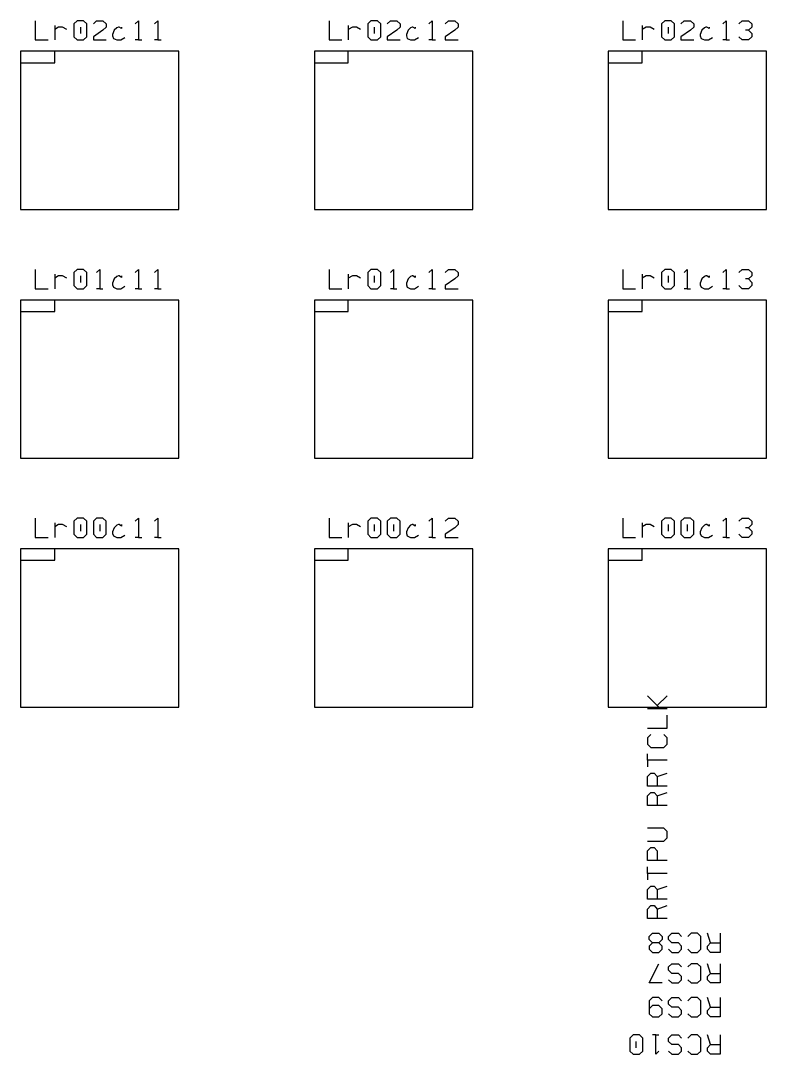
# Model space of a CAD drawing. Extents: x 0.09 to 4.46, y 0.02 to 2.61.
# Drawn here: x 3.207 to 3.856, y 0.377 to 1.277 of the extents above; entities that cross this region are included whole.
import ezdxf

# ---------------------------------------------------------------- set-up
doc = ezdxf.new("R2010")
doc.units = 0
doc.layers.get('0').update_dxf_attribs({"linetype": 'CONTINUOUS'})

msp = doc.modelspace()

# ---------------------------------------------------------------- linework, layer by layer
at = {"color": 0}
for p, q in [((3.21929, 1.27669), (3.21929, 1.25987)), ((3.23628, 1.27252), (3.23628, 1.25987)), ((3.23975, 1.2711), (3.23628, 1.26904)), ((3.24322, 1.2711), (3.23975, 1.2711)), ((3.24681, 1.26904), (3.24322, 1.2711)), ((3.25597, 1.27669), (3.25304, 1.27387)), ((3.25304, 1.27387), (3.25304, 1.26264)), ((3.2615, 1.27669), (3.25597, 1.27669)), ((3.25874, 1.2711), (3.25874, 1.26541)), ((3.26432, 1.27387), (3.2615, 1.27669)), ((3.26432, 1.26264), (3.26432, 1.27387)), ((3.27001, 1.27387), (3.27279, 1.27669)), ((3.27279, 1.27669), (3.27832, 1.27669)), ((3.27832, 1.27669), (3.28125, 1.27387)), ((3.28125, 1.2711), (3.27832, 1.26834)), ((3.28125, 1.27387), (3.28125, 1.2711)), ((3.29042, 1.2704), (3.28819, 1.26834)), ((3.29183, 1.2711), (3.29042, 1.2704)), ((3.29249, 1.2711), (3.29183, 1.2711)), ((3.2946, 1.26975), (3.29249, 1.2711)), ((3.2946, 1.2711), (3.2946, 1.26975)), ((3.30653, 1.27387), (3.30931, 1.27669)), ((3.30931, 1.27669), (3.30931, 1.25987)), ((3.32335, 1.27387), (3.32622, 1.27669)), ((3.32622, 1.27669), (3.32622, 1.25987)), ((3.47526, 1.27669), (3.47526, 1.25987)), ((3.49208, 1.27252), (3.49208, 1.25987)), ((3.49571, 1.2711), (3.49208, 1.26904)), ((3.49918, 1.2711), (3.49571, 1.2711)), ((3.50265, 1.26904), (3.49918, 1.2711)), ((3.51183, 1.27669), (3.509, 1.27387)), ((3.509, 1.27387), (3.509, 1.26264)), ((3.51753, 1.27669), (3.51183, 1.27669)), ((3.5146, 1.2711), (3.5146, 1.26541)), ((3.52029, 1.27387), (3.51753, 1.27669)), ((3.52029, 1.26264), (3.52029, 1.27387)), ((3.52582, 1.27387), (3.52875, 1.27669)), ((3.52875, 1.27669), (3.53429, 1.27669)), ((3.53429, 1.27669), (3.53711, 1.27387)), ((3.53711, 1.2711), (3.53429, 1.26834)), ((3.53711, 1.27387), (3.53711, 1.2711)), ((3.54622, 1.2704), (3.54417, 1.26834)), ((3.54764, 1.2711), (3.54622, 1.2704)), ((3.54833, 1.2711), (3.54764, 1.2711)), ((3.5504, 1.26975), (3.54833, 1.2711)), ((3.5504, 1.2711), (3.5504, 1.26975)), ((3.56233, 1.27387), (3.56526, 1.27669)), ((3.56526, 1.27669), (3.56526, 1.25987)), ((3.57656, 1.27387), (3.57932, 1.27669)), ((3.57932, 1.27669), (3.58485, 1.27669)), ((3.58485, 1.27669), (3.58778, 1.27387)), ((3.58778, 1.2711), (3.58485, 1.26834)), ((3.58778, 1.27387), (3.58778, 1.2711)), ((3.73112, 1.27669), (3.73112, 1.25987)), ((3.74804, 1.27252), (3.74804, 1.25987)), ((3.75151, 1.2711), (3.74804, 1.26904)), ((3.75499, 1.2711), (3.75151, 1.2711)), ((3.75863, 1.26904), (3.75499, 1.2711)), ((3.76779, 1.27669), (3.76486, 1.27387)), ((3.76486, 1.27387), (3.76486, 1.26264)), ((3.77333, 1.27669), (3.76779, 1.27669)), ((3.77056, 1.2711), (3.77056, 1.26541)), ((3.7761, 1.27387), (3.77333, 1.27669)), ((3.7761, 1.26264), (3.7761, 1.27387)), ((3.78179, 1.27387), (3.78456, 1.27669)), ((3.78456, 1.27669), (3.79025, 1.27669)), ((3.79025, 1.27669), (3.79308, 1.27387)), ((3.79308, 1.2711), (3.79025, 1.26834)), ((3.79308, 1.27387), (3.79308, 1.2711)), ((3.80225, 1.2704), (3.80003, 1.26834)), ((3.8036, 1.2711), (3.80225, 1.2704)), ((3.80431, 1.2711), (3.8036, 1.2711)), ((3.80637, 1.26975), (3.80431, 1.2711)), ((3.80637, 1.2711), (3.80637, 1.26975)), ((3.81836, 1.27387), (3.82113, 1.27669)), ((3.82113, 1.27669), (3.82113, 1.25987)), ((3.83236, 1.27387), (3.83512, 1.27669)), ((3.83512, 1.27669), (3.84082, 1.27669)), ((3.84082, 1.27669), (3.84358, 1.27387)), ((3.84358, 1.2711), (3.84082, 1.26834)), ((3.84358, 1.27387), (3.84358, 1.2711)), ((3.21929, 1.25987), (3.23058, 1.25987)), ((3.25304, 1.26264), (3.25597, 1.25987)), ((3.25597, 1.25987), (3.2615, 1.25987)), ((3.2615, 1.25987), (3.26432, 1.26264)), ((3.27832, 1.26834), (3.27001, 1.26264)), ((3.27001, 1.26264), (3.27001, 1.25987)), ((3.27001, 1.25987), (3.28125, 1.25987)), ((3.28819, 1.26834), (3.28678, 1.2647)), ((3.28678, 1.2647), (3.28678, 1.26335)), ((3.28678, 1.26335), (3.28749, 1.26123)), ((3.28749, 1.26123), (3.29042, 1.25987)), ((3.29042, 1.25987), (3.29389, 1.25987)), ((3.29389, 1.25987), (3.29736, 1.26194)), ((3.30931, 1.25987), (3.30653, 1.25987)), ((3.30931, 1.25987), (3.31207, 1.25987)), ((3.32622, 1.25987), (3.32335, 1.25987)), ((3.32622, 1.25987), (3.32904, 1.25987)), ((3.47526, 1.25987), (3.48654, 1.25987)), ((3.509, 1.26264), (3.51183, 1.25987)), ((3.51183, 1.25987), (3.51753, 1.25987)), ((3.51753, 1.25987), (3.52029, 1.26264)), ((3.53429, 1.26834), (3.52582, 1.26264)), ((3.52582, 1.26264), (3.52582, 1.25987)), ((3.52582, 1.25987), (3.53711, 1.25987)), ((3.54417, 1.26834), (3.54275, 1.2647)), ((3.54275, 1.2647), (3.54275, 1.26335)), ((3.54275, 1.26335), (3.54346, 1.26123)), ((3.54346, 1.26123), (3.54622, 1.25987)), ((3.54622, 1.25987), (3.54969, 1.25987)), ((3.54969, 1.25987), (3.55333, 1.26194)), ((3.56526, 1.25987), (3.56233, 1.25987)), ((3.56526, 1.25987), (3.56803, 1.25987)), ((3.58485, 1.26834), (3.57656, 1.26264)), ((3.57656, 1.26264), (3.57656, 1.25987)), ((3.57656, 1.25987), (3.58778, 1.25987)), ((3.73112, 1.25987), (3.74235, 1.25987)), ((3.76486, 1.26264), (3.76779, 1.25987)), ((3.76779, 1.25987), (3.77333, 1.25987)), ((3.77333, 1.25987), (3.7761, 1.26264)), ((3.79025, 1.26834), (3.78179, 1.26264)), ((3.78179, 1.26264), (3.78179, 1.25987)), ((3.78179, 1.25987), (3.79308, 1.25987)), ((3.80003, 1.26834), (3.79861, 1.2647)), ((3.79861, 1.2647), (3.79861, 1.26335)), ((3.79861, 1.26335), (3.79932, 1.26123)), ((3.79932, 1.26123), (3.80225, 1.25987)), ((3.80225, 1.25987), (3.80572, 1.25987)), ((3.80572, 1.25987), (3.80919, 1.26194)), ((3.82113, 1.25987), (3.81836, 1.25987)), ((3.82113, 1.25987), (3.824, 1.25987)), ((3.83512, 1.25987), (3.83236, 1.26264)), ((3.84082, 1.25987), (3.83512, 1.25987)), ((3.84082, 1.26834), (3.83806, 1.26834)), ((3.84082, 1.26834), (3.84358, 1.26541)), ((3.84358, 1.26264), (3.84082, 1.25987)), ((3.84358, 1.26541), (3.84358, 1.26264)), ((3.34446, 1.25), (3.20665, 1.25)), ((3.20665, 1.25), (3.20665, 1.1122)), ((3.23628, 1.25), (3.20665, 1.25)), ((3.20665, 1.25), (3.20665, 1.24013)), ((3.23628, 1.24013), (3.23628, 1.25)), ((3.34446, 1.1122), (3.34446, 1.25)), ((3.60042, 1.25), (3.46263, 1.25)), ((3.46263, 1.25), (3.46263, 1.1122)), ((3.49208, 1.25), (3.46263, 1.25)), ((3.46263, 1.25), (3.46263, 1.24013)), ((3.49208, 1.24013), (3.49208, 1.25)), ((3.60042, 1.1122), (3.60042, 1.25)), ((3.85622, 1.25), (3.71847, 1.25)), ((3.71847, 1.25), (3.71847, 1.1122)), ((3.74804, 1.25), (3.71847, 1.25)), ((3.71847, 1.25), (3.71847, 1.24013)), ((3.74804, 1.24013), (3.74804, 1.25)), ((3.85622, 1.1122), (3.85622, 1.25)), ((3.20665, 1.24013), (3.2214, 1.24013)), ((3.2214, 1.24013), (3.23628, 1.24013)), ((3.46263, 1.24013), (3.47738, 1.24013)), ((3.47738, 1.24013), (3.49208, 1.24013)), ((3.71847, 1.24013), (3.73335, 1.24013)), ((3.73335, 1.24013), (3.74804, 1.24013)), ((3.20665, 1.1122), (3.27556, 1.1122)), ((3.27556, 1.1122), (3.34446, 1.1122)), ((3.46263, 1.1122), (3.53153, 1.1122)), ((3.53153, 1.1122), (3.60042, 1.1122)), ((3.71847, 1.1122), (3.78738, 1.1122)), ((3.78738, 1.1122), (3.85622, 1.1122)), ((3.21929, 1.06011), (3.21929, 1.04335)), ((3.23628, 1.05599), (3.23628, 1.04335)), ((3.23975, 1.05458), (3.23628, 1.05252)), ((3.24322, 1.05458), (3.23975, 1.05458)), ((3.24681, 1.05252), (3.24322, 1.05458)), ((3.25597, 1.06011), (3.25304, 1.05735)), ((3.25304, 1.05735), (3.25304, 1.04612)), ((3.2615, 1.06011), (3.25597, 1.06011)), ((3.25874, 1.05458), (3.25874, 1.04888)), ((3.26432, 1.05735), (3.2615, 1.06011)), ((3.26432, 1.04612), (3.26432, 1.05735)), ((3.27279, 1.05735), (3.27556, 1.06011)), ((3.27556, 1.06011), (3.27556, 1.04335)), ((3.29042, 1.05387), (3.28819, 1.05181)), ((3.29183, 1.05458), (3.29042, 1.05387)), ((3.29249, 1.05458), (3.29183, 1.05458)), ((3.2946, 1.05317), (3.29249, 1.05458)), ((3.2946, 1.05458), (3.2946, 1.05317)), ((3.30653, 1.05735), (3.30931, 1.06011)), ((3.30931, 1.06011), (3.30931, 1.04335)), ((3.32335, 1.05735), (3.32622, 1.06011)), ((3.32622, 1.06011), (3.32622, 1.04335)), ((3.47526, 1.06011), (3.47526, 1.04335)), ((3.49208, 1.05599), (3.49208, 1.04335)), ((3.49571, 1.05458), (3.49208, 1.05252)), ((3.49918, 1.05458), (3.49571, 1.05458)), ((3.50265, 1.05252), (3.49918, 1.05458)), ((3.51183, 1.06011), (3.509, 1.05735)), ((3.509, 1.05735), (3.509, 1.04612)), ((3.51753, 1.06011), (3.51183, 1.06011)), ((3.5146, 1.05458), (3.5146, 1.04888)), ((3.52029, 1.05735), (3.51753, 1.06011)), ((3.52029, 1.04612), (3.52029, 1.05735)), ((3.52875, 1.05735), (3.53153, 1.06011)), ((3.53153, 1.06011), (3.53153, 1.04335)), ((3.54622, 1.05387), (3.54417, 1.05181)), ((3.54764, 1.05458), (3.54622, 1.05387)), ((3.54833, 1.05458), (3.54764, 1.05458)), ((3.5504, 1.05317), (3.54833, 1.05458)), ((3.5504, 1.05458), (3.5504, 1.05317)), ((3.56233, 1.05735), (3.56526, 1.06011)), ((3.56526, 1.06011), (3.56526, 1.04335)), ((3.57656, 1.05735), (3.57932, 1.06011)), ((3.57932, 1.06011), (3.58485, 1.06011)), ((3.58485, 1.06011), (3.58778, 1.05735)), ((3.58778, 1.05458), (3.58485, 1.05181)), ((3.58778, 1.05735), (3.58778, 1.05458)), ((3.73112, 1.06011), (3.73112, 1.04335)), ((3.74804, 1.05599), (3.74804, 1.04335)), ((3.75151, 1.05458), (3.74804, 1.05252)), ((3.75499, 1.05458), (3.75151, 1.05458)), ((3.75863, 1.05252), (3.75499, 1.05458)), ((3.76779, 1.06011), (3.76486, 1.05735)), ((3.76486, 1.05735), (3.76486, 1.04612)), ((3.77333, 1.06011), (3.76779, 1.06011)), ((3.77056, 1.05458), (3.77056, 1.04888)), ((3.7761, 1.05735), (3.77333, 1.06011)), ((3.7761, 1.04612), (3.7761, 1.05735)), ((3.78456, 1.05735), (3.78738, 1.06011)), ((3.78738, 1.06011), (3.78738, 1.04335)), ((3.80225, 1.05387), (3.80003, 1.05181)), ((3.8036, 1.05458), (3.80225, 1.05387)), ((3.80431, 1.05458), (3.8036, 1.05458)), ((3.80637, 1.05317), (3.80431, 1.05458)), ((3.80637, 1.05458), (3.80637, 1.05317)), ((3.81836, 1.05735), (3.82113, 1.06011)), ((3.82113, 1.06011), (3.82113, 1.04335)), ((3.83236, 1.05735), (3.83512, 1.06011)), ((3.83512, 1.06011), (3.84082, 1.06011)), ((3.84082, 1.06011), (3.84358, 1.05735)), ((3.84358, 1.05458), (3.84082, 1.05181)), ((3.84358, 1.05735), (3.84358, 1.05458)), ((3.25304, 1.04612), (3.25597, 1.04335)), ((3.2615, 1.04335), (3.26432, 1.04612)), ((3.28819, 1.05181), (3.28678, 1.04818)), ((3.28678, 1.04818), (3.28678, 1.04682)), ((3.28678, 1.04682), (3.28749, 1.04471)), ((3.28749, 1.04471), (3.29042, 1.04335)), ((3.29389, 1.04335), (3.29736, 1.04541)), ((3.509, 1.04612), (3.51183, 1.04335)), ((3.51753, 1.04335), (3.52029, 1.04612)), ((3.54417, 1.05181), (3.54275, 1.04818)), ((3.54275, 1.04818), (3.54275, 1.04682)), ((3.54275, 1.04682), (3.54346, 1.04471)), ((3.54346, 1.04471), (3.54622, 1.04335)), ((3.54969, 1.04335), (3.55333, 1.04541)), ((3.58485, 1.05181), (3.57656, 1.04612)), ((3.57656, 1.04612), (3.57656, 1.04335)), ((3.76486, 1.04612), (3.76779, 1.04335)), ((3.77333, 1.04335), (3.7761, 1.04612)), ((3.80003, 1.05181), (3.79861, 1.04818)), ((3.79861, 1.04818), (3.79861, 1.04682)), ((3.79861, 1.04682), (3.79932, 1.04471)), ((3.79932, 1.04471), (3.80225, 1.04335)), ((3.80572, 1.04335), (3.80919, 1.04541)), ((3.83512, 1.04335), (3.83236, 1.04612)), ((3.84082, 1.05181), (3.83806, 1.05181)), ((3.84082, 1.05181), (3.84358, 1.04888)), ((3.84358, 1.04612), (3.84082, 1.04335)), ((3.84358, 1.04888), (3.84358, 1.04612)), ((3.21929, 1.04335), (3.23058, 1.04335)), ((3.25597, 1.04335), (3.2615, 1.04335)), ((3.27556, 1.04335), (3.27279, 1.04335)), ((3.27556, 1.04335), (3.27832, 1.04335)), ((3.29042, 1.04335), (3.29389, 1.04335)), ((3.30931, 1.04335), (3.30653, 1.04335)), ((3.30931, 1.04335), (3.31207, 1.04335)), ((3.32622, 1.04335), (3.32335, 1.04335)), ((3.32622, 1.04335), (3.32904, 1.04335)), ((3.47526, 1.04335), (3.48654, 1.04335)), ((3.51183, 1.04335), (3.51753, 1.04335)), ((3.53153, 1.04335), (3.52875, 1.04335)), ((3.53153, 1.04335), (3.53429, 1.04335)), ((3.54622, 1.04335), (3.54969, 1.04335)), ((3.56526, 1.04335), (3.56233, 1.04335)), ((3.56526, 1.04335), (3.56803, 1.04335)), ((3.57656, 1.04335), (3.58778, 1.04335)), ((3.73112, 1.04335), (3.74235, 1.04335)), ((3.76779, 1.04335), (3.77333, 1.04335)), ((3.78738, 1.04335), (3.78456, 1.04335)), ((3.78738, 1.04335), (3.79025, 1.04335)), ((3.80225, 1.04335), (3.80572, 1.04335)), ((3.82113, 1.04335), (3.81836, 1.04335)), ((3.82113, 1.04335), (3.824, 1.04335)), ((3.84082, 1.04335), (3.83512, 1.04335)), ((3.34446, 1.03348), (3.20665, 1.03348)), ((3.20665, 1.03348), (3.20665, 0.895671)), ((3.23628, 1.03348), (3.20665, 1.03348)), ((3.20665, 1.03348), (3.20665, 1.0236)), ((3.23628, 1.0236), (3.23628, 1.03348)), ((3.34446, 0.895671), (3.34446, 1.03348)), ((3.60042, 1.03348), (3.46263, 1.03348)), ((3.46263, 1.03348), (3.46263, 0.895671)), ((3.49208, 1.03348), (3.46263, 1.03348)), ((3.46263, 1.03348), (3.46263, 1.0236)), ((3.49208, 1.0236), (3.49208, 1.03348)), ((3.60042, 0.895671), (3.60042, 1.03348)), ((3.85622, 1.03348), (3.71847, 1.03348)), ((3.71847, 1.03348), (3.71847, 0.895671)), ((3.74804, 1.03348), (3.71847, 1.03348)), ((3.71847, 1.03348), (3.71847, 1.0236)), ((3.74804, 1.0236), (3.74804, 1.03348)), ((3.85622, 0.895671), (3.85622, 1.03348)), ((3.20665, 1.0236), (3.2214, 1.0236)), ((3.2214, 1.0236), (3.23628, 1.0236)), ((3.46263, 1.0236), (3.47738, 1.0236)), ((3.47738, 1.0236), (3.49208, 1.0236)), ((3.71847, 1.0236), (3.73335, 1.0236)), ((3.73335, 1.0236), (3.74804, 1.0236)), ((3.20665, 0.895671), (3.27556, 0.895671)), ((3.27556, 0.895671), (3.34446, 0.895671)), ((3.46263, 0.895671), (3.53153, 0.895671)), ((3.53153, 0.895671), (3.60042, 0.895671)), ((3.71847, 0.895671), (3.78738, 0.895671)), ((3.78738, 0.895671), (3.85622, 0.895671)), ((3.21929, 0.843588), (3.21929, 0.826824)), ((3.23628, 0.839464), (3.23628, 0.826824)), ((3.23975, 0.838053), (3.23628, 0.835992)), ((3.24322, 0.838053), (3.23975, 0.838053)), ((3.24681, 0.835992), (3.24322, 0.838053)), ((3.25597, 0.843588), (3.25304, 0.840821)), ((3.25304, 0.840821), (3.25304, 0.82959)), ((3.2615, 0.843588), (3.25597, 0.843588)), ((3.25874, 0.838053), (3.25874, 0.832357)), ((3.26432, 0.840821), (3.2615, 0.843588)), ((3.26432, 0.82959), (3.26432, 0.840821)), ((3.27279, 0.843588), (3.27001, 0.840821)), ((3.27001, 0.840821), (3.27001, 0.82959)), ((3.27832, 0.843588), (3.27279, 0.843588)), ((3.27556, 0.838053), (3.27556, 0.832357)), ((3.28125, 0.840821), (3.27832, 0.843588)), ((3.28125, 0.82959), (3.28125, 0.840821)), ((3.29042, 0.837349), (3.28819, 0.835124)), ((3.29183, 0.838053), (3.29042, 0.837349)), ((3.29249, 0.838053), (3.29183, 0.838053)), ((3.2946, 0.836643), (3.29249, 0.838053)), ((3.2946, 0.838053), (3.2946, 0.836643)), ((3.30653, 0.840821), (3.30931, 0.843588)), ((3.30931, 0.843588), (3.30931, 0.826824)), ((3.32335, 0.840821), (3.32622, 0.843588)), ((3.32622, 0.843588), (3.32622, 0.826824)), ((3.47526, 0.843588), (3.47526, 0.826824)), ((3.49208, 0.839464), (3.49208, 0.826824)), ((3.49571, 0.838053), (3.49208, 0.835992)), ((3.49918, 0.838053), (3.49571, 0.838053)), ((3.50265, 0.835992), (3.49918, 0.838053)), ((3.51183, 0.843588), (3.509, 0.840821)), ((3.509, 0.840821), (3.509, 0.82959)), ((3.51753, 0.843588), (3.51183, 0.843588)), ((3.5146, 0.838053), (3.5146, 0.832357)), ((3.52029, 0.840821), (3.51753, 0.843588)), ((3.52029, 0.82959), (3.52029, 0.840821)), ((3.52875, 0.843588), (3.52582, 0.840821)), ((3.52582, 0.840821), (3.52582, 0.82959)), ((3.53429, 0.843588), (3.52875, 0.843588)), ((3.53153, 0.838053), (3.53153, 0.832357)), ((3.53711, 0.840821), (3.53429, 0.843588)), ((3.53711, 0.82959), (3.53711, 0.840821)), ((3.54622, 0.837349), (3.54417, 0.835124)), ((3.54764, 0.838053), (3.54622, 0.837349)), ((3.54833, 0.838053), (3.54764, 0.838053)), ((3.5504, 0.836643), (3.54833, 0.838053)), ((3.5504, 0.838053), (3.5504, 0.836643)), ((3.56233, 0.840821), (3.56526, 0.843588)), ((3.56526, 0.843588), (3.56526, 0.826824)), ((3.57656, 0.840821), (3.57932, 0.843588)), ((3.57932, 0.843588), (3.58485, 0.843588)), ((3.58485, 0.843588), (3.58778, 0.840821)), ((3.58778, 0.838053), (3.58485, 0.835124)), ((3.58778, 0.840821), (3.58778, 0.838053)), ((3.73112, 0.843588), (3.73112, 0.826824)), ((3.74804, 0.839464), (3.74804, 0.826824)), ((3.75151, 0.838053), (3.74804, 0.835992)), ((3.75499, 0.838053), (3.75151, 0.838053)), ((3.75863, 0.835992), (3.75499, 0.838053)), ((3.76779, 0.843588), (3.76486, 0.840821)), ((3.76486, 0.840821), (3.76486, 0.82959)), ((3.77333, 0.843588), (3.76779, 0.843588)), ((3.77056, 0.838053), (3.77056, 0.832357)), ((3.7761, 0.840821), (3.77333, 0.843588)), ((3.7761, 0.82959), (3.7761, 0.840821)), ((3.78456, 0.843588), (3.78179, 0.840821)), ((3.78179, 0.840821), (3.78179, 0.82959)), ((3.79025, 0.843588), (3.78456, 0.843588)), ((3.78738, 0.838053), (3.78738, 0.832357)), ((3.79308, 0.840821), (3.79025, 0.843588)), ((3.79308, 0.82959), (3.79308, 0.840821)), ((3.80225, 0.837349), (3.80003, 0.835124)), ((3.8036, 0.838053), (3.80225, 0.837349)), ((3.80431, 0.838053), (3.8036, 0.838053)), ((3.80637, 0.836643), (3.80431, 0.838053)), ((3.80637, 0.838053), (3.80637, 0.836643)), ((3.81836, 0.840821), (3.82113, 0.843588)), ((3.82113, 0.843588), (3.82113, 0.826824)), ((3.83236, 0.840821), (3.83512, 0.843588)), ((3.83512, 0.843588), (3.84082, 0.843588)), ((3.84082, 0.843588), (3.84358, 0.840821)), ((3.84358, 0.838053), (3.84082, 0.835124)), ((3.84358, 0.840821), (3.84358, 0.838053)), ((3.25304, 0.82959), (3.25597, 0.826824)), ((3.2615, 0.826824), (3.26432, 0.82959)), ((3.27001, 0.82959), (3.27279, 0.826824)), ((3.27832, 0.826824), (3.28125, 0.82959)), ((3.28819, 0.835124), (3.28678, 0.831651)), ((3.28678, 0.831651), (3.28678, 0.830296)), ((3.28678, 0.830296), (3.28749, 0.828179)), ((3.28749, 0.828179), (3.29042, 0.826824)), ((3.29389, 0.826824), (3.29736, 0.828885)), ((3.509, 0.82959), (3.51183, 0.826824)), ((3.51753, 0.826824), (3.52029, 0.82959)), ((3.52582, 0.82959), (3.52875, 0.826824)), ((3.53429, 0.826824), (3.53711, 0.82959)), ((3.54417, 0.835124), (3.54275, 0.831651)), ((3.54275, 0.831651), (3.54275, 0.830296)), ((3.54275, 0.830296), (3.54346, 0.828179)), ((3.54346, 0.828179), (3.54622, 0.826824)), ((3.54969, 0.826824), (3.55333, 0.828885)), ((3.58485, 0.835124), (3.57656, 0.82959)), ((3.57656, 0.82959), (3.57656, 0.826824)), ((3.76486, 0.82959), (3.76779, 0.826824)), ((3.77333, 0.826824), (3.7761, 0.82959)), ((3.78179, 0.82959), (3.78456, 0.826824)), ((3.79025, 0.826824), (3.79308, 0.82959)), ((3.80003, 0.835124), (3.79861, 0.831651)), ((3.79861, 0.831651), (3.79861, 0.830296)), ((3.79861, 0.830296), (3.79932, 0.828179)), ((3.79932, 0.828179), (3.80225, 0.826824)), ((3.80572, 0.826824), (3.80919, 0.828885)), ((3.83512, 0.826824), (3.83236, 0.82959)), ((3.84082, 0.835124), (3.83806, 0.835124)), ((3.84082, 0.835124), (3.84358, 0.832357)), ((3.84358, 0.82959), (3.84082, 0.826824)), ((3.84358, 0.832357), (3.84358, 0.82959)), ((3.21929, 0.826824), (3.23058, 0.826824)), ((3.25597, 0.826824), (3.2615, 0.826824)), ((3.27279, 0.826824), (3.27832, 0.826824)), ((3.29042, 0.826824), (3.29389, 0.826824)), ((3.30931, 0.826824), (3.30653, 0.826824)), ((3.30931, 0.826824), (3.31207, 0.826824)), ((3.32622, 0.826824), (3.32335, 0.826824)), ((3.32622, 0.826824), (3.32904, 0.826824)), ((3.47526, 0.826824), (3.48654, 0.826824)), ((3.51183, 0.826824), (3.51753, 0.826824)), ((3.52875, 0.826824), (3.53429, 0.826824)), ((3.54622, 0.826824), (3.54969, 0.826824)), ((3.56526, 0.826824), (3.56233, 0.826824)), ((3.56526, 0.826824), (3.56803, 0.826824)), ((3.57656, 0.826824), (3.58778, 0.826824)), ((3.73112, 0.826824), (3.74235, 0.826824)), ((3.76779, 0.826824), (3.77333, 0.826824)), ((3.78456, 0.826824), (3.79025, 0.826824)), ((3.80225, 0.826824), (3.80572, 0.826824)), ((3.82113, 0.826824), (3.81836, 0.826824)), ((3.82113, 0.826824), (3.824, 0.826824)), ((3.84082, 0.826824), (3.83512, 0.826824)), ((3.34446, 0.816949), (3.20665, 0.816949)), ((3.20665, 0.816949), (3.20665, 0.679144)), ((3.23628, 0.816949), (3.20665, 0.816949)), ((3.20665, 0.816949), (3.20665, 0.807075)), ((3.23628, 0.807075), (3.23628, 0.816949)), ((3.34446, 0.679144), (3.34446, 0.816949)), ((3.60042, 0.816949), (3.46263, 0.816949)), ((3.46263, 0.816949), (3.46263, 0.679144)), ((3.49208, 0.816949), (3.46263, 0.816949)), ((3.46263, 0.816949), (3.46263, 0.807075)), ((3.49208, 0.807075), (3.49208, 0.816949)), ((3.60042, 0.679144), (3.60042, 0.816949)), ((3.85622, 0.816949), (3.71847, 0.816949)), ((3.71847, 0.816949), (3.71847, 0.679144)), ((3.74804, 0.816949), (3.71847, 0.816949)), ((3.71847, 0.816949), (3.71847, 0.807075)), ((3.74804, 0.807075), (3.74804, 0.816949)), ((3.85622, 0.679144), (3.85622, 0.816949)), ((3.20665, 0.807075), (3.2214, 0.807075)), ((3.2214, 0.807075), (3.23628, 0.807075)), ((3.46263, 0.807075), (3.47738, 0.807075)), ((3.47738, 0.807075), (3.49208, 0.807075)), ((3.71847, 0.807075), (3.73335, 0.807075)), ((3.73335, 0.807075), (3.74804, 0.807075)), ((3.76124, 0.680556), (3.75276, 0.689019)), ((3.76124, 0.680556), (3.76975, 0.689019)), ((3.20665, 0.679144), (3.27556, 0.679144)), ((3.27556, 0.679144), (3.34446, 0.679144)), ((3.46263, 0.679144), (3.53153, 0.679144)), ((3.53153, 0.679144), (3.60042, 0.679144)), ((3.71847, 0.679144), (3.78738, 0.679144)), ((3.75276, 0.677789), (3.76406, 0.677789)), ((3.76406, 0.677789), (3.76124, 0.680556)), ((3.76406, 0.677789), (3.76975, 0.677789)), ((3.78738, 0.679144), (3.85622, 0.679144)), ((3.76975, 0.660807), (3.76975, 0.672092)), ((3.75276, 0.660807), (3.76975, 0.660807)), ((3.75553, 0.655274), (3.75276, 0.652344)), ((3.75276, 0.652344), (3.75276, 0.64681)), ((3.76975, 0.652344), (3.76682, 0.655274)), ((3.76975, 0.64681), (3.76975, 0.652344)), ((3.75276, 0.64681), (3.75553, 0.644043)), ((3.75553, 0.644043), (3.76682, 0.644043)), ((3.76682, 0.644043), (3.76975, 0.64681)), ((3.75276, 0.632758), (3.75276, 0.638346)), ((3.76975, 0.632758), (3.75276, 0.632758)), ((3.75276, 0.632758), (3.75276, 0.627061)), ((3.75276, 0.618599), (3.75553, 0.621528)), ((3.75553, 0.621528), (3.75846, 0.621528)), ((3.75846, 0.621528), (3.76124, 0.618599)), ((3.76124, 0.618599), (3.76975, 0.621528)), ((3.75276, 0.610297), (3.75276, 0.618599)), ((3.76124, 0.618599), (3.76124, 0.610297)), ((3.76975, 0.610297), (3.75276, 0.610297)), ((3.75276, 0.601779), (3.75553, 0.604601)), ((3.75553, 0.604601), (3.75846, 0.604601)), ((3.75846, 0.604601), (3.76124, 0.601779)), ((3.76124, 0.601779), (3.76975, 0.604601)), ((3.75276, 0.593317), (3.75276, 0.601779)), ((3.76124, 0.601779), (3.76124, 0.593317)), ((3.76975, 0.593317), (3.75276, 0.593317)), ((3.76682, 0.573622), (3.75276, 0.573622)), ((3.76975, 0.570856), (3.76682, 0.573622)), ((3.76975, 0.565267), (3.76975, 0.570856)), ((3.75276, 0.562338), (3.76682, 0.562338)), ((3.76682, 0.562338), (3.76975, 0.565267)), ((3.75276, 0.554036), (3.75553, 0.556803)), ((3.75276, 0.545574), (3.75276, 0.554036)), ((3.75553, 0.556803), (3.75846, 0.556803)), ((3.75846, 0.556803), (3.76124, 0.554036)), ((3.76124, 0.554036), (3.76124, 0.545574)), ((3.76975, 0.545574), (3.75276, 0.545574)), ((3.75276, 0.534289), (3.75276, 0.539985)), ((3.76975, 0.534289), (3.75276, 0.534289)), ((3.75276, 0.534289), (3.75276, 0.528754)), ((3.75276, 0.52029), (3.75553, 0.523058)), ((3.75553, 0.523058), (3.75846, 0.523058)), ((3.75846, 0.523058), (3.76124, 0.52029)), ((3.76124, 0.52029), (3.76975, 0.523058)), ((3.75276, 0.511828), (3.75276, 0.52029)), ((3.76124, 0.52029), (3.76124, 0.511828)), ((3.76975, 0.511828), (3.75276, 0.511828)), ((3.75276, 0.50331), (3.75553, 0.506239)), ((3.75553, 0.506239), (3.75846, 0.506239)), ((3.75846, 0.506239), (3.76124, 0.50331)), ((3.76124, 0.50331), (3.76975, 0.506239)), ((3.75276, 0.495008), (3.75276, 0.50331)), ((3.76975, 0.495008), (3.75276, 0.495008)), ((3.76124, 0.50331), (3.76124, 0.495008)), ((3.75418, 0.479438), (3.75711, 0.482206)), ((3.75418, 0.476671), (3.75418, 0.479438)), ((3.75711, 0.482206), (3.76264, 0.482206)), ((3.76264, 0.482206), (3.7654, 0.479438)), ((3.7654, 0.479438), (3.7654, 0.476671)), ((3.77111, 0.479438), (3.77387, 0.482206)), ((3.77111, 0.476671), (3.77111, 0.479438)), ((3.77387, 0.482206), (3.77957, 0.482206)), ((3.77957, 0.482206), (3.78233, 0.479438)), ((3.79085, 0.482206), (3.78792, 0.479438)), ((3.79639, 0.482206), (3.79085, 0.482206)), ((3.79915, 0.479438), (3.79639, 0.482206)), ((3.79915, 0.468207), (3.79915, 0.479438)), ((3.80761, 0.473904), (3.80485, 0.482206)), ((3.81614, 0.482206), (3.81614, 0.46544)), ((3.75711, 0.473904), (3.75418, 0.476671)), ((3.75711, 0.473904), (3.75418, 0.470975)), ((3.75418, 0.470975), (3.75418, 0.468207)), ((3.75418, 0.468207), (3.75711, 0.46544)), ((3.76264, 0.473904), (3.75711, 0.473904)), ((3.7654, 0.476671), (3.76264, 0.473904)), ((3.7654, 0.470975), (3.76264, 0.473904)), ((3.76264, 0.46544), (3.7654, 0.468207)), ((3.7654, 0.468207), (3.7654, 0.470975)), ((3.77387, 0.473904), (3.77111, 0.476671)), ((3.77111, 0.468207), (3.77387, 0.46544)), ((3.77957, 0.473904), (3.77387, 0.473904)), ((3.78233, 0.470975), (3.77957, 0.473904)), ((3.77957, 0.46544), (3.78233, 0.468207)), ((3.78233, 0.468207), (3.78233, 0.470975)), ((3.78792, 0.468207), (3.79085, 0.46544)), ((3.79639, 0.46544), (3.79915, 0.468207)), ((3.80485, 0.470975), (3.80761, 0.473904)), ((3.80485, 0.468207), (3.80485, 0.470975)), ((3.80761, 0.46544), (3.80485, 0.468207)), ((3.80761, 0.473904), (3.81614, 0.473904)), ((3.75711, 0.46544), (3.76264, 0.46544)), ((3.77387, 0.46544), (3.77957, 0.46544)), ((3.79085, 0.46544), (3.79639, 0.46544)), ((3.81614, 0.46544), (3.80761, 0.46544)), ((3.75418, 0.438911), (3.76264, 0.455675)), ((3.77111, 0.452908), (3.77387, 0.455675)), ((3.77111, 0.450142), (3.77111, 0.452908)), ((3.77387, 0.447211), (3.77111, 0.450142)), ((3.77387, 0.455675), (3.77957, 0.455675)), ((3.77957, 0.455675), (3.78233, 0.452908)), ((3.79085, 0.455675), (3.78792, 0.452908)), ((3.79639, 0.455675), (3.79085, 0.455675)), ((3.79915, 0.452908), (3.79639, 0.455675)), ((3.79915, 0.441678), (3.79915, 0.452908)), ((3.80761, 0.447211), (3.80485, 0.455675)), ((3.81614, 0.455675), (3.81614, 0.438911)), ((3.77111, 0.441678), (3.77387, 0.438911)), ((3.77957, 0.447211), (3.77387, 0.447211)), ((3.78233, 0.444444), (3.77957, 0.447211)), ((3.77957, 0.438911), (3.78233, 0.441678)), ((3.78233, 0.441678), (3.78233, 0.444444)), ((3.78792, 0.441678), (3.79085, 0.438911)), ((3.79639, 0.438911), (3.79915, 0.441678)), ((3.80485, 0.444444), (3.80761, 0.447211)), ((3.80485, 0.441678), (3.80485, 0.444444)), ((3.80761, 0.438911), (3.80485, 0.441678)), ((3.80761, 0.447211), (3.81614, 0.447211)), ((3.7654, 0.438911), (3.75418, 0.438911)), ((3.77387, 0.438911), (3.77957, 0.438911)), ((3.79085, 0.438911), (3.79639, 0.438911)), ((3.81614, 0.438911), (3.80761, 0.438911)), ((3.75711, 0.426269), (3.75418, 0.42334)), ((3.75418, 0.42334), (3.75418, 0.41211)), ((3.76264, 0.426269), (3.75711, 0.426269)), ((3.7654, 0.42334), (3.76264, 0.426269)), ((3.77111, 0.42334), (3.77387, 0.426269)), ((3.77111, 0.420574), (3.77111, 0.42334)), ((3.77387, 0.426269), (3.77957, 0.426269)), ((3.77957, 0.426269), (3.78233, 0.42334)), ((3.79085, 0.426269), (3.78792, 0.42334)), ((3.79639, 0.426269), (3.79085, 0.426269)), ((3.79915, 0.42334), (3.79639, 0.426269)), ((3.79915, 0.41211), (3.79915, 0.42334)), ((3.80761, 0.417751), (3.80485, 0.426269)), ((3.81614, 0.426269), (3.81614, 0.409289)), ((3.75711, 0.419163), (3.75418, 0.416396)), ((3.76264, 0.419163), (3.75711, 0.419163)), ((3.7654, 0.416396), (3.76264, 0.419163)), ((3.7654, 0.41211), (3.7654, 0.416396)), ((3.77387, 0.417751), (3.77111, 0.420574)), ((3.77957, 0.417751), (3.77387, 0.417751)), ((3.78233, 0.414985), (3.77957, 0.417751)), ((3.78233, 0.41211), (3.78233, 0.414985)), ((3.80485, 0.414985), (3.80761, 0.417751)), ((3.80485, 0.41211), (3.80485, 0.414985)), ((3.80761, 0.417751), (3.81614, 0.417751)), ((3.75418, 0.41211), (3.75711, 0.409289)), ((3.75711, 0.409289), (3.76264, 0.409289)), ((3.76264, 0.409289), (3.7654, 0.41211)), ((3.77111, 0.41211), (3.77387, 0.409289)), ((3.77387, 0.409289), (3.77957, 0.409289)), ((3.77957, 0.409289), (3.78233, 0.41211)), ((3.78792, 0.41211), (3.79085, 0.409289)), ((3.79085, 0.409289), (3.79639, 0.409289)), ((3.79639, 0.409289), (3.79915, 0.41211)), ((3.80761, 0.409289), (3.80485, 0.41211)), ((3.81614, 0.409289), (3.80761, 0.409289)), ((3.74013, 0.393772), (3.73736, 0.390842)), ((3.73736, 0.390842), (3.73736, 0.379557)), ((3.74582, 0.393772), (3.74013, 0.393772)), ((3.74289, 0.382488), (3.74289, 0.388075)), ((3.74858, 0.390842), (3.74582, 0.393772)), ((3.74858, 0.379557), (3.74858, 0.390842)), ((3.75988, 0.393772), (3.75711, 0.393772)), ((3.75988, 0.37679), (3.75988, 0.393772)), ((3.75988, 0.393772), (3.76264, 0.393772)), ((3.77111, 0.390842), (3.77387, 0.393772)), ((3.77111, 0.388075), (3.77111, 0.390842)), ((3.77387, 0.385254), (3.77111, 0.388075)), ((3.77387, 0.393772), (3.77957, 0.393772)), ((3.77957, 0.393772), (3.78233, 0.390842)), ((3.79085, 0.393772), (3.78792, 0.390842)), ((3.79639, 0.393772), (3.79085, 0.393772)), ((3.79915, 0.390842), (3.79639, 0.393772)), ((3.79915, 0.379557), (3.79915, 0.390842)), ((3.80761, 0.385254), (3.80485, 0.393772)), ((3.81614, 0.393772), (3.81614, 0.37679)), ((3.73736, 0.379557), (3.74013, 0.37679)), ((3.74582, 0.37679), (3.74858, 0.379557)), ((3.76264, 0.379557), (3.75988, 0.37679)), ((3.77111, 0.379557), (3.77387, 0.37679)), ((3.77957, 0.385254), (3.77387, 0.385254)), ((3.78233, 0.382488), (3.77957, 0.385254)), ((3.77957, 0.37679), (3.78233, 0.379557)), ((3.78233, 0.379557), (3.78233, 0.382488)), ((3.78792, 0.379557), (3.79085, 0.37679)), ((3.79639, 0.37679), (3.79915, 0.379557)), ((3.80485, 0.382488), (3.80761, 0.385254)), ((3.80485, 0.379557), (3.80485, 0.382488)), ((3.80761, 0.37679), (3.80485, 0.379557)), ((3.80761, 0.385254), (3.81614, 0.385254)), ((3.74013, 0.37679), (3.74582, 0.37679)), ((3.77387, 0.37679), (3.77957, 0.37679)), ((3.79085, 0.37679), (3.79639, 0.37679)), ((3.81614, 0.37679), (3.80761, 0.37679))]:
    msp.add_line(p, q, dxfattribs=at)

doc.saveas('drawing.dxf')
